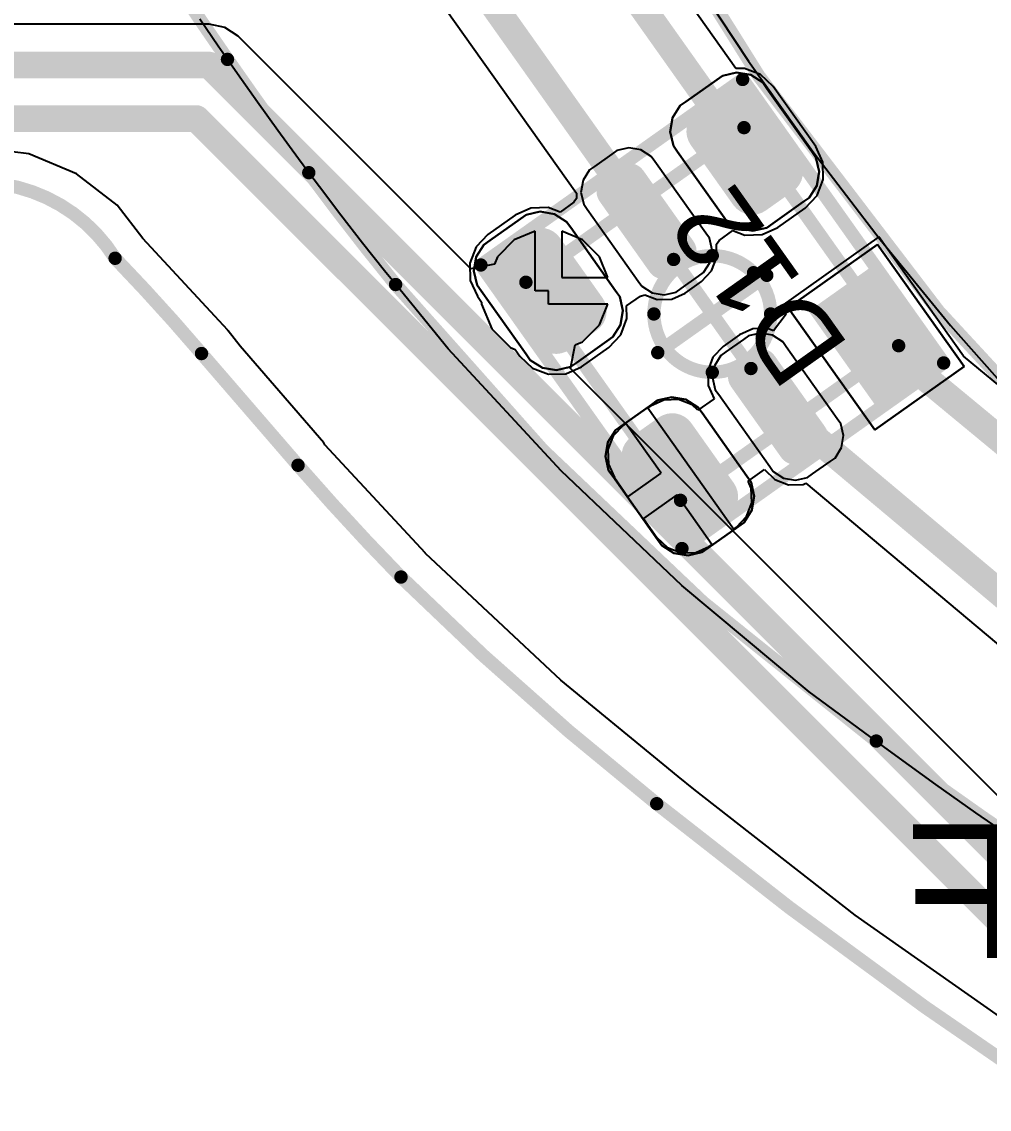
# Model space of a CAD drawing. Header units: inches. Extents: x -52 to 109, y 0 to 35.
# Drawn here: x 6.69 to 13.92, y 3.39 to 11.52 of the extents above; entities that cross this region are included whole.
import ezdxf

# ---------------------------------------------------------------- set-up
doc = ezdxf.new("R2010")
doc.units = ezdxf.units.IN
for name, color, linetype in [('Bottom Layer', 5, 'Continuous'), ('Bottom Overlay', 54, 'Continuous'), ('Keep-Out Layer', 6, 'Continuous'), ('Mechanical 1', 6, 'Continuous'), ('Mechanical 4', 56, 'Continuous'), ('Top Component Outline', 56, 'Continuous'), ('Top Courtyard', 56, 'Continuous'), ('Top Layer', 1, 'Continuous'), ('Top Overlay', 2, 'Continuous'), ('Top Paste', 8, 'Continuous'), ('Top Solder', 216, 'Continuous'), ('Via Holes', 16, 'Continuous')]:
    doc.layers.add(name, color=color, linetype=linetype)
doc.styles.add('Arial', font='', dxfattribs={"height": 0.2})
doc.styles.get('Arial').set_extended_font_data('Arial')

# ---------------------------------------------------------------- blocks, each defined once
blk = doc.blocks.new('APA_RGB_LED_2020_429')
at = {"layer": 'Top Layer'}
h = blk.add_hatch(color=1, dxfattribs=at)
edge = h.paths.add_edge_path()
edge.add_arc((-1.125, 1.025), 0.125, 90, 180)
edge.add_line((-1.25, 1.025), (-1.25, 0.775))
edge.add_arc((-1.125, 0.775), 0.125, 180, 270)
edge.add_line((-1.125, 0.65), (-0.575, 0.65))
edge.add_arc((-0.575, 0.775), 0.125, 270, 360)
edge.add_line((-0.45, 0.775), (-0.45, 1.025))
edge.add_arc((-0.575, 1.025), 0.125, 0, 90)
edge.add_line((-0.575, 1.15), (-1.125, 1.15))
h = blk.add_hatch(color=1, dxfattribs=at)
edge = h.paths.add_edge_path()
edge.add_arc((0.575, 1.025), 0.125, 90, 180)
edge.add_line((0.45, 1.025), (0.45, 0.775))
edge.add_arc((0.575, 0.775), 0.125, 180, 270)
edge.add_line((0.575, 0.65), (1.125, 0.65))
edge.add_arc((1.125, 0.775), 0.125, 270, 360)
edge.add_line((1.25, 0.775), (1.25, 1.025))
edge.add_arc((1.125, 1.025), 0.125, 0, 90)
edge.add_line((1.125, 1.15), (0.575, 1.15))
h = blk.add_hatch(color=1, dxfattribs=at)
edge = h.paths.add_edge_path()
edge.add_arc((-1.175, 0.075), 0.075, 90, 180)
edge.add_line((-1.25, 0.075), (-1.25, -0.075))
edge.add_arc((-1.175, -0.075), 0.075, 180, 270)
edge.add_line((-1.175, -0.15), (-0.525, -0.15))
edge.add_arc((-0.525, -0.075), 0.075, 270, 360)
edge.add_line((-0.45, -0.075), (-0.45, 0.075))
edge.add_arc((-0.525, 0.075), 0.075, 0, 90)
edge.add_line((-0.525, 0.15), (-1.175, 0.15))
h = blk.add_hatch(color=1, dxfattribs=at)
edge = h.paths.add_edge_path()
edge.add_arc((0.525, 0.075), 0.075, 90, 180)
edge.add_line((0.45, 0.075), (0.45, -0.075))
edge.add_arc((0.525, -0.075), 0.075, 180, 270)
edge.add_line((0.525, -0.15), (1.175, -0.15))
edge.add_arc((1.175, -0.075), 0.075, 270, 360)
edge.add_line((1.25, -0.075), (1.25, 0.075))
edge.add_arc((1.175, 0.075), 0.075, 0, 90)
edge.add_line((1.175, 0.15), (0.525, 0.15))
blk.add_hatch(color=1, dxfattribs=at).paths.add_polyline_path([(-1.25, -0.65), (-0.45, -0.65), (-0.45, -1.15), (-1.25, -1.15)])
h = blk.add_hatch(color=1, dxfattribs=at)
edge = h.paths.add_edge_path()
edge.add_arc((0.575, -0.775), 0.125, 90, 180)
edge.add_line((0.45, -0.775), (0.45, -1.025))
edge.add_arc((0.575, -1.025), 0.125, 180, 270)
edge.add_line((0.575, -1.15), (1.125, -1.15))
edge.add_arc((1.125, -1.025), 0.125, 270, 360)
edge.add_line((1.25, -1.025), (1.25, -0.775))
edge.add_arc((1.125, -0.775), 0.125, 0, 90)
edge.add_line((1.125, -0.65), (0.575, -0.65))
at = {"layer": 'Top Paste'}
h = blk.add_hatch(color=8, dxfattribs=at)
edge = h.paths.add_edge_path()
edge.add_arc((-1.125, 1.025), 0.125, 90, 180)
edge.add_line((-1.25, 1.025), (-1.25, 0.775))
edge.add_arc((-1.125, 0.775), 0.125, 180, 270)
edge.add_line((-1.125, 0.65), (-0.575, 0.65))
edge.add_arc((-0.575, 0.775), 0.125, 270, 360)
edge.add_line((-0.45, 0.775), (-0.45, 1.025))
edge.add_arc((-0.575, 1.025), 0.125, 0, 90)
edge.add_line((-0.575, 1.15), (-1.125, 1.15))
h = blk.add_hatch(color=8, dxfattribs=at)
edge = h.paths.add_edge_path()
edge.add_arc((0.575, 1.025), 0.125, 90, 180)
edge.add_line((0.45, 1.025), (0.45, 0.775))
edge.add_arc((0.575, 0.775), 0.125, 180, 270)
edge.add_line((0.575, 0.65), (1.125, 0.65))
edge.add_arc((1.125, 0.775), 0.125, 270, 360)
edge.add_line((1.25, 0.775), (1.25, 1.025))
edge.add_arc((1.125, 1.025), 0.125, 0, 90)
edge.add_line((1.125, 1.15), (0.575, 1.15))
h = blk.add_hatch(color=8, dxfattribs=at)
edge = h.paths.add_edge_path()
edge.add_arc((-1.175, 0.075), 0.075, 90, 180)
edge.add_line((-1.25, 0.075), (-1.25, -0.075))
edge.add_arc((-1.175, -0.075), 0.075, 180, 270)
edge.add_line((-1.175, -0.15), (-0.525, -0.15))
edge.add_arc((-0.525, -0.075), 0.075, 270, 360)
edge.add_line((-0.45, -0.075), (-0.45, 0.075))
edge.add_arc((-0.525, 0.075), 0.075, 0, 90)
edge.add_line((-0.525, 0.15), (-1.175, 0.15))
h = blk.add_hatch(color=8, dxfattribs=at)
edge = h.paths.add_edge_path()
edge.add_arc((0.525, 0.075), 0.075, 90, 180)
edge.add_line((0.45, 0.075), (0.45, -0.075))
edge.add_arc((0.525, -0.075), 0.075, 180, 270)
edge.add_line((0.525, -0.15), (1.175, -0.15))
edge.add_arc((1.175, -0.075), 0.075, 270, 360)
edge.add_line((1.25, -0.075), (1.25, 0.075))
edge.add_arc((1.175, 0.075), 0.075, 0, 90)
edge.add_line((1.175, 0.15), (0.525, 0.15))
blk.add_hatch(color=8, dxfattribs=at).paths.add_polyline_path([(-1.25, -0.65), (-0.45, -0.65), (-0.45, -1.15), (-1.25, -1.15)])
h = blk.add_hatch(color=8, dxfattribs=at)
edge = h.paths.add_edge_path()
edge.add_arc((0.575, -0.775), 0.125, 90, 180)
edge.add_line((0.45, -0.775), (0.45, -1.025))
edge.add_arc((0.575, -1.025), 0.125, 180, 270)
edge.add_line((0.575, -1.15), (1.125, -1.15))
edge.add_arc((1.125, -1.025), 0.125, 270, 360)
edge.add_line((1.25, -1.025), (1.25, -0.775))
edge.add_arc((1.125, -0.775), 0.125, 0, 90)
edge.add_line((1.125, -0.65), (0.575, -0.65))
at = {"layer": 'Top Solder'}
h = blk.add_hatch(color=216, dxfattribs=at)
edge = h.paths.add_edge_path()
edge.add_arc((-1.125, 1.025), 0.175, 90, 180)
edge.add_line((-1.3, 1.025), (-1.3, 0.775))
edge.add_arc((-1.125, 0.775), 0.175, 180, 270)
edge.add_line((-1.125, 0.6), (-0.575, 0.6))
edge.add_arc((-0.575, 0.775), 0.175, 270, 360)
edge.add_line((-0.4, 0.775), (-0.4, 1.025))
edge.add_arc((-0.575, 1.025), 0.175, 0, 90)
edge.add_line((-0.575, 1.2), (-1.125, 1.2))
h = blk.add_hatch(color=216, dxfattribs=at)
edge = h.paths.add_edge_path()
edge.add_arc((0.575, 1.025), 0.175, 90, 180)
edge.add_line((0.4, 1.025), (0.4, 0.775))
edge.add_arc((0.575, 0.775), 0.175, 180, 270)
edge.add_line((0.575, 0.6), (1.125, 0.6))
edge.add_arc((1.125, 0.775), 0.175, 270, 360)
edge.add_line((1.3, 0.775), (1.3, 1.025))
edge.add_arc((1.125, 1.025), 0.175, 0, 90)
edge.add_line((1.125, 1.2), (0.575, 1.2))
h = blk.add_hatch(color=216, dxfattribs=at)
edge = h.paths.add_edge_path()
edge.add_arc((-1.175, 0.075), 0.125, 90, 180)
edge.add_line((-1.3, 0.075), (-1.3, -0.075))
edge.add_arc((-1.175, -0.075), 0.125, 180, 270)
edge.add_line((-1.175, -0.2), (-0.525, -0.2))
edge.add_arc((-0.525, -0.075), 0.125, 270, 360)
edge.add_line((-0.4, -0.075), (-0.4, 0.075))
edge.add_arc((-0.525, 0.075), 0.125, 0, 90)
edge.add_line((-0.525, 0.2), (-1.175, 0.2))
h = blk.add_hatch(color=216, dxfattribs=at)
edge = h.paths.add_edge_path()
edge.add_arc((0.525, 0.075), 0.125, 90, 180)
edge.add_line((0.4, 0.075), (0.4, -0.075))
edge.add_arc((0.525, -0.075), 0.125, 180, 270)
edge.add_line((0.525, -0.2), (1.175, -0.2))
edge.add_arc((1.175, -0.075), 0.125, 270, 360)
edge.add_line((1.3, -0.075), (1.3, 0.075))
edge.add_arc((1.175, 0.075), 0.125, 0, 90)
edge.add_line((1.175, 0.2), (0.525, 0.2))
blk.add_hatch(color=216, dxfattribs=at).paths.add_polyline_path([(-1.3, -0.6), (-0.4, -0.6), (-0.4, -1.2), (-1.3, -1.2)])
h = blk.add_hatch(color=216, dxfattribs=at)
edge = h.paths.add_edge_path()
edge.add_arc((0.575, -0.775), 0.175, 90, 180)
edge.add_line((0.4, -0.775), (0.4, -1.025))
edge.add_arc((0.575, -1.025), 0.175, 180, 270)
edge.add_line((0.575, -1.2), (1.125, -1.2))
edge.add_arc((1.125, -1.025), 0.175, 270, 360)
edge.add_line((1.3, -1.025), (1.3, -0.775))
edge.add_arc((1.125, -0.775), 0.175, 0, 90)
edge.add_line((1.125, -0.6), (0.575, -0.6))
at = {"layer": 'Top Component Outline'}
for points in [[(1, 1, 0.1, 0.1, 0), (-1, 1, 0.1, 0.1, 0)], [(-1, 1, 0.1, 0.1, 0), (-1, -1, 0.1, 0.1, 0)], [(1, 1, 0.1, 0.1, 0), (1, -1, 0.1, 0.1, 0)], [(1, -1, 0.1, 0.1, 0), (-1, -1, 0.1, 0.1, 0)]]:
    blk.add_lwpolyline(points, format="xyseb", dxfattribs=at)
for points in [[(-1.025, 1, 0.05, 0.05, 1), (-0.975, 1, 0.05, 0.05, 1)], [(-1.025, 1, 0.05, 0.05, 1), (-0.975, 1, 0.05, 0.05, 1)], [(0.975, 1, 0.05, 0.05, 1), (1.025, 1, 0.05, 0.05, 1)], [(0.975, 1, 0.05, 0.05, 1), (1.025, 1, 0.05, 0.05, 1)], [(-1.025, -1, 0.05, 0.05, 1), (-0.975, -1, 0.05, 0.05, 1)], [(-1.025, -1, 0.05, 0.05, 1), (-0.975, -1, 0.05, 0.05, 1)], [(0.975, -1, 0.05, 0.05, 1), (1.025, -1, 0.05, 0.05, 1)], [(0.975, -1, 0.05, 0.05, 1), (1.025, -1, 0.05, 0.05, 1)]]:
    blk.add_lwpolyline(points, format="xyseb", close=True, dxfattribs=at)
at = {"layer": 'Top Courtyard'}
for points in [[(-1.3, 1.2, 0.1, 0.1, 0), (-1.3, -1.2, 0.1, 0.1, 0)], [(1.3, 1.2, 0.1, 0.1, 0), (-1.3, 1.2, 0.1, 0.1, 0)], [(1.3, 1.2, 0.1, 0.1, 0), (1.3, -1.2, 0.1, 0.1, 0)], [(0, 0.5, 0.1, 0.1, 0), (0, -0.5, 0.1, 0.1, 0)], [(0.5, 0, 0.1, 0.1, 0), (-0.5, 0, 0.1, 0.1, 0)], [(1.3, -1.2, 0.1, 0.1, 0), (-1.3, -1.2, 0.1, 0.1, 0)]]:
    blk.add_lwpolyline(points, format="xyseb", dxfattribs=at)
for points in [[(-1.325, 1.2, 0.05, 0.05, 1), (-1.275, 1.2, 0.05, 0.05, 1)], [(-1.325, 1.2, 0.05, 0.05, 1), (-1.275, 1.2, 0.05, 0.05, 1)], [(1.275, 1.2, 0.05, 0.05, 1), (1.325, 1.2, 0.05, 0.05, 1)], [(1.275, 1.2, 0.05, 0.05, 1), (1.325, 1.2, 0.05, 0.05, 1)], [(-0.025, 0.5, 0.05, 0.05, 1), (0.025, 0.5, 0.05, 0.05, 1)], [(-0.525, 0, 0.05, 0.05, 1), (-0.475, 0, 0.05, 0.05, 1)], [(0.475, 0, 0.05, 0.05, 1), (0.525, 0, 0.05, 0.05, 1)], [(-0.025, -0.5, 0.05, 0.05, 1), (0.025, -0.5, 0.05, 0.05, 1)], [(-1.325, -1.2, 0.05, 0.05, 1), (-1.275, -1.2, 0.05, 0.05, 1)], [(-1.325, -1.2, 0.05, 0.05, 1), (-1.275, -1.2, 0.05, 0.05, 1)], [(1.275, -1.2, 0.05, 0.05, 1), (1.325, -1.2, 0.05, 0.05, 1)], [(1.275, -1.2, 0.05, 0.05, 1), (1.325, -1.2, 0.05, 0.05, 1)]]:
    blk.add_lwpolyline(points, format="xyseb", close=True, dxfattribs=at)
at = {"layer": 'Top Overlay'}
for p, q in [((-1.2929, 1.2689), (-1.1937, 1.31)), ((-1.1937, 1.31), (-1.14, 1.31)), ((-1.14, 1.31), (-1.14, 1.31)), ((-1.14, 1.31), (-0.56, 1.31)), ((-0.56, 1.31), (-0.5063, 1.31)), ((-0.5063, 1.31), (-0.4071, 1.2689)), ((0.4071, 1.2689), (0.5063, 1.31)), ((0.5063, 1.31), (0.56, 1.31)), ((0.56, 1.31), (0.56, 1.31)), ((0.56, 1.31), (1.14, 1.31)), ((1.14, 1.31), (1.1937, 1.31)), ((1.1937, 1.31), (1.2929, 1.2689)), ((-1.3689, 1.1929), (-1.2929, 1.2689)), ((-0.4071, 1.2689), (-0.3311, 1.1929)), ((0.3311, 1.1929), (0.4071, 1.2689)), ((1.2929, 1.2689), (1.3689, 1.1929)), ((-1.41, 1.0937), (-1.3689, 1.1929)), ((-0.3311, 1.1929), (-0.29, 1.0937)), ((0.29, 1.0937), (0.3311, 1.1929)), ((1.3689, 1.1929), (1.41, 1.0937)), ((-1.41, 1.04), (-1.41, 1.0937)), ((-0.29, 1.0937), (-0.29, 1.04)), ((0.29, 1.04), (0.29, 1.0937)), ((1.41, 1.0937), (1.41, 1.04)), ((-1.41, 0.76), (-1.41, 1.04)), ((-0.29, 1.04), (-0.29, 1.04)), ((-0.29, 1.04), (-0.29, 0.76)), ((0.29, 0.76), (0.29, 1.04)), ((1.41, 1.04), (1.41, 1.04)), ((1.41, 1.04), (1.41, 0.76)), ((-1.41, 0.76), (-1.41, 0.76)), ((-1.41, 0.7063), (-1.41, 0.76)), ((-0.29, 0.76), (-0.29, 0.7063)), ((0.29, 0.76), (0.29, 0.76)), ((0.29, 0.7063), (0.29, 0.76)), ((1.41, 0.76), (1.41, 0.7063)), ((-1.3689, 0.6071), (-1.41, 0.7063)), ((-0.29, 0.7063), (-0.3311, 0.6071)), ((0.3311, 0.6071), (0.29, 0.7063)), ((1.41, 0.7063), (1.3689, 0.6071)), ((-1.2929, 0.5311), (-1.3689, 0.6071)), ((-0.3311, 0.6071), (-0.4071, 0.5311)), ((0.4071, 0.5311), (0.3311, 0.6071)), ((1.3689, 0.6071), (1.2929, 0.5311)), ((-1.1937, 0.49), (-1.2929, 0.5311)), ((-1.14, 0.49), (-1.1937, 0.49)), ((-0.56, 0.49), (-1.14, 0.49)), ((-0.5063, 0.49), (-0.56, 0.49)), ((-0.56, 0.49), (-0.56, 0.49)), ((-0.4071, 0.5311), (-0.5063, 0.49)), ((0.5063, 0.49), (0.4071, 0.5311)), ((0.56, 0.49), (0.5063, 0.49)), ((1.14, 0.49), (0.56, 0.49)), ((1.1937, 0.49), (1.14, 0.49)), ((1.14, 0.49), (1.14, 0.49)), ((1.2929, 0.5311), (1.1937, 0.49)), ((-1.3103, 0.275), (-1.375, 0.2103)), ((-1.2258, 0.31), (-1.3103, 0.275)), ((-1.18, 0.31), (-1.2258, 0.31)), ((-0.52, 0.31), (-1.18, 0.31)), ((-0.4743, 0.31), (-0.52, 0.31)), ((-0.52, 0.31), (-0.52, 0.31)), ((-0.3897, 0.275), (-0.4743, 0.31)), ((-0.325, 0.2103), (-0.3897, 0.275)), ((0.3897, 0.275), (0.325, 0.2103)), ((0.4742, 0.31), (0.3897, 0.275)), ((0.52, 0.31), (0.4742, 0.31)), ((1.18, 0.31), (0.52, 0.31)), ((1.2258, 0.31), (1.18, 0.31)), ((1.18, 0.31), (1.18, 0.31)), ((1.3103, 0.275), (1.2258, 0.31)), ((1.375, 0.2103), (1.3103, 0.275)), ((-1.375, 0.2103), (-1.41, 0.1258)), ((-0.29, 0.1258), (-0.325, 0.2103)), ((0.325, 0.2103), (0.29, 0.1258)), ((1.41, 0.1258), (1.375, 0.2103)), ((-1.41, 0.1258), (-1.41, 0.08)), ((-0.29, 0.08), (-0.29, 0.1258)), ((0.29, 0.1258), (0.29, 0.08)), ((1.41, 0.08), (1.41, 0.1258)), ((-1.41, 0.08), (-1.41, -0.08)), ((-1.41, 0.08), (-1.41, 0.08)), ((-0.29, -0.08), (-0.29, 0.08)), ((0.29, 0.08), (0.29, -0.08)), ((0.29, 0.08), (0.29, 0.08)), ((1.41, -0.08), (1.41, 0.08)), ((-1.41, -0.08), (-1.41, -0.1257)), ((-0.29, -0.1257), (-0.29, -0.08)), ((-0.29, -0.08), (-0.29, -0.08)), ((0.29, -0.08), (0.29, -0.1257)), ((1.41, -0.1257), (1.41, -0.08)), ((1.41, -0.08), (1.41, -0.08)), ((-1.41, -0.1257), (-1.375, -0.2103)), ((-0.325, -0.2103), (-0.29, -0.1257)), ((0.29, -0.1257), (0.325, -0.2103)), ((1.375, -0.2103), (1.41, -0.1257)), ((-1.375, -0.2103), (-1.3103, -0.275)), ((-0.3897, -0.275), (-0.325, -0.2103)), ((0.325, -0.2103), (0.3897, -0.275)), ((1.3103, -0.275), (1.375, -0.2103)), ((-1.3103, -0.275), (-1.2258, -0.31)), ((-1.2258, -0.31), (-1.18, -0.31)), ((-1.18, -0.31), (-1.18, -0.31)), ((-1.18, -0.31), (-0.52, -0.31)), ((-0.52, -0.31), (-0.4742, -0.31)), ((-0.4742, -0.31), (-0.3897, -0.275)), ((0.3897, -0.275), (0.4742, -0.31)), ((0.4742, -0.31), (0.52, -0.31)), ((0.52, -0.31), (0.52, -0.31)), ((0.52, -0.31), (1.18, -0.31)), ((1.18, -0.31), (1.2258, -0.31)), ((1.2258, -0.31), (1.3103, -0.275)), ((-1.41, -1.31), (-1.41, -0.49)), ((-1.41, -0.49), (-0.29, -0.49)), ((-0.29, -0.49), (-0.29, -1.31)), ((0.3311, -0.6071), (0.4071, -0.5311)), ((0.4071, -0.5311), (0.5063, -0.49)), ((0.5063, -0.49), (0.56, -0.49)), ((0.56, -0.49), (0.56, -0.49)), ((0.56, -0.49), (1.14, -0.49)), ((1.14, -0.49), (1.1937, -0.49)), ((1.1937, -0.49), (1.2929, -0.5311)), ((1.2929, -0.5311), (1.3689, -0.6071)), ((0.29, -0.7063), (0.3311, -0.6071)), ((1.3689, -0.6071), (1.41, -0.7063)), ((0.29, -0.76), (0.29, -0.7063)), ((1.41, -0.7063), (1.41, -0.76)), ((0.29, -1.04), (0.29, -0.76)), ((1.41, -0.76), (1.41, -0.76)), ((1.41, -0.76), (1.41, -1.04)), ((0.29, -1.04), (0.29, -1.04)), ((0.29, -1.0937), (0.29, -1.04)), ((1.41, -1.04), (1.41, -1.0937)), ((0.3311, -1.1929), (0.29, -1.0937)), ((1.41, -1.0937), (1.3689, -1.1929)), ((0.4071, -1.2689), (0.3311, -1.1929)), ((1.3689, -1.1929), (1.2929, -1.2689)), ((0.5063, -1.31), (0.4071, -1.2689)), ((1.2929, -1.2689), (1.1937, -1.31)), ((-0.29, -1.31), (-1.41, -1.31)), ((0.56, -1.31), (0.5063, -1.31)), ((1.14, -1.31), (0.56, -1.31)), ((1.1937, -1.31), (1.14, -1.31)), ((1.14, -1.31), (1.14, -1.31))]:
    blk.add_line(p, q, dxfattribs=at)
at = {"layer": 'Top Courtyard', "style": 'Arial'}
blk.add_text('D12', height=0.6, dxfattribs=at).set_placement((-0.8, -0.7))

msp = doc.modelspace()

# ---------------------------------------------------------------- hatches: boundary and pattern name
at = {"layer": 'Bottom Layer'}
h = msp.add_hatch(color=5, dxfattribs=at)
edge = h.paths.add_edge_path()
edge.add_arc((10.6256, 9.511), 0.3, 0, 360)
at = {"layer": 'Top Layer'}
h = msp.add_hatch(color=1, dxfattribs=at)
edge = h.paths.add_edge_path()
edge.add_arc((10.6256, 9.511), 0.3, 0, 360)
at = {"layer": 'Via Holes'}
h = msp.add_hatch(color=7, dxfattribs=at)
edge = h.paths.add_edge_path()
edge.add_arc((10.6256, 9.511), 0.15, 0, 360)

# ---------------------------------------------------------------- linework, layer by layer
at = {"layer": 'Bottom Layer'}
for p, q in [((8.0881, 11.5059), (6.2, 11.5059)), ((8.2051, 11.4826), (8.0881, 11.5059)), ((8.0881, 11.5059), (8.0881, 11.5059)), ((8.3044, 11.4163), (8.2051, 11.4826)), ((10.0446, 9.6761), (8.3044, 11.4163)), ((10.5256, 9.9567), (10.3707, 9.8925)), ((10.5256, 9.511), (10.5256, 9.9567)), ((10.8805, 9.8925), (10.7256, 9.9567)), ((10.7256, 9.9567), (10.7256, 9.611)), ((10.3707, 9.8925), (10.2441, 9.7659)), ((11.0071, 9.7659), (10.8805, 9.8925)), ((10.2441, 9.7659), (10.2215, 9.7113)), ((11.0713, 9.611), (11.0071, 9.7659)), ((10.2215, 9.7113), (10.0446, 9.6761)), ((10.7256, 9.611), (11.0713, 9.611)), ((10.6256, 9.511), (10.5256, 9.511)), ((10.6256, 9.411), (10.6256, 9.511)), ((11.0713, 9.411), (10.6256, 9.411)), ((11.0071, 9.2561), (11.0713, 9.411)), ((10.8805, 9.1295), (11.0071, 9.2561)), ((10.8259, 9.1069), (10.8805, 9.1295)), ((10.7907, 8.9299), (10.8259, 9.1069)), ((14.2757, 5.445), (10.7907, 8.9299))]:
    msp.add_line(p, q, dxfattribs=at)
for points in [[(6.2, 11.2, 0.2, 0.2, 0), (8.0881, 11.2, 0.2, 0.2, 0)], [(8.0881, 11.2, 0.2, 0.2, 0), (14.8881, 4.4, 0.2, 0.2, 0)], [(6.295, 10.8, 0.2, 0.2, 0), (7.9931, 10.8, 0.2, 0.2, 0)], [(7.9931, 10.8, 0.2, 0.2, 0), (14.8931, 3.9, 0.2, 0.2, 0)]]:
    msp.add_lwpolyline(points, format="xyseb", dxfattribs=at)
for points in [[(8.0381, 11.2, 0.1, 0.1, 1), (8.1381, 11.2, 0.1, 0.1, 1)], [(8.0381, 11.2, 0.1, 0.1, 1), (8.1381, 11.2, 0.1, 0.1, 1)], [(7.9431, 10.8, 0.1, 0.1, 1), (8.0431, 10.8, 0.1, 0.1, 1)], [(7.9431, 10.8, 0.1, 0.1, 1), (8.0431, 10.8, 0.1, 0.1, 1)]]:
    msp.add_lwpolyline(points, format="xyseb", close=True, dxfattribs=at)
at = {"layer": 'Keep-Out Layer'}
for points in [[(6.4282, 10.3207, 0.1, 0.1, -0.242329), (7.3846, 9.7549, 0.1, 0.1, 0)], [(7.3846, 9.7549, 0.1, 0.1, -0.015036), (8.0309, 9.0422, 0.1, 0.1, 0)], [(8.0309, 9.0422, 0.1, 0.1, 0), (8.7528, 8.2064, 0.1, 0.1, 0)], [(9.523, 7.3702, 0.1, 0.1, -0.014672), (8.7528, 8.2064, 0.1, 0.1, 0)], [(11.4357, 5.6744, 0.1, 0.1, -0.026965), (9.523, 7.3702, 0.1, 0.1, 0)], [(14.4815, 3.4385, 0.1, 0.1, -0.023126), (11.4357, 5.6744, 0.1, 0.1, 0)]]:
    msp.add_lwpolyline(points, format="xyseb", dxfattribs=at)
for points in [[(7.3596, 9.7549, 0.05, 0.05, 1), (7.4096, 9.7549, 0.05, 0.05, 1)], [(7.3596, 9.7549, 0.05, 0.05, 1), (7.4096, 9.7549, 0.05, 0.05, 1)], [(8.0059, 9.0422, 0.05, 0.05, 1), (8.0559, 9.0422, 0.05, 0.05, 1)], [(8.0059, 9.0422, 0.05, 0.05, 1), (8.0559, 9.0422, 0.05, 0.05, 1)], [(8.7278, 8.2064, 0.05, 0.05, 1), (8.7778, 8.2064, 0.05, 0.05, 1)], [(8.7278, 8.2064, 0.05, 0.05, 1), (8.7778, 8.2064, 0.05, 0.05, 1)], [(9.498, 7.3702, 0.05, 0.05, 1), (9.548, 7.3702, 0.05, 0.05, 1)], [(9.498, 7.3702, 0.05, 0.05, 1), (9.548, 7.3702, 0.05, 0.05, 1)], [(11.4107, 5.6744, 0.05, 0.05, 1), (11.4607, 5.6744, 0.05, 0.05, 1)], [(11.4107, 5.6744, 0.05, 0.05, 1), (11.4607, 5.6744, 0.05, 0.05, 1)]]:
    msp.add_lwpolyline(points, format="xyseb", close=True, dxfattribs=at)
at = {"layer": 'Mechanical 1'}
for points in [[(11.4149, 9.3381, 0.1, 0.1, -0.414214), (11.8514, 9.7746, 0.1, 0.1, 0)], [(11.8514, 9.7746, 0.1, 0.1, -0.19891), (12.1601, 9.6468, 0.1, 0.1, 0)], [(12.1601, 9.6468, 0.1, 0.1, -0.198912), (12.2879, 9.3381, 0.1, 0.1, 0)], [(11.8514, 8.9016, 0.1, 0.1, -0.414214), (11.4149, 9.3381, 0.1, 0.1, 0)], [(12.2879, 9.3381, 0.1, 0.1, -0.414214), (11.8514, 8.9016, 0.1, 0.1, 0)]]:
    msp.add_lwpolyline(points, format="xyseb", dxfattribs=at)
for points in [[(11.8264, 9.7746, 0.05, 0.05, 1), (11.8764, 9.7746, 0.05, 0.05, 1)], [(11.8264, 9.7746, 0.05, 0.05, 1), (11.8764, 9.7746, 0.05, 0.05, 1)], [(12.1351, 9.6468, 0.05, 0.05, 1), (12.1851, 9.6468, 0.05, 0.05, 1)], [(12.1351, 9.6468, 0.05, 0.05, 1), (12.1851, 9.6468, 0.05, 0.05, 1)], [(11.3899, 9.3381, 0.05, 0.05, 1), (11.4399, 9.3381, 0.05, 0.05, 1)], [(11.3899, 9.3381, 0.05, 0.05, 1), (11.4399, 9.3381, 0.05, 0.05, 1)], [(12.2629, 9.3381, 0.05, 0.05, 1), (12.3129, 9.3381, 0.05, 0.05, 1)], [(12.2629, 9.3381, 0.05, 0.05, 1), (12.3129, 9.3381, 0.05, 0.05, 1)], [(11.8264, 8.9016, 0.05, 0.05, 1), (11.8764, 8.9016, 0.05, 0.05, 1)], [(11.8264, 8.9016, 0.05, 0.05, 1), (11.8764, 8.9016, 0.05, 0.05, 1)]]:
    msp.add_lwpolyline(points, format="xyseb", close=True, dxfattribs=at)
at = {"layer": 'Mechanical 4'}
for points in [[(15.0444, 7.7334, 0.1, 0.1, -0.070074), (11.0275, 12.9919, 0.1, 0.1, 0)], [(8.2252, 11.2429, 0.1, 0.1, -0.0057), (7.6791, 12.0496, 0.1, 0.1, 0)], [(8.8332, 10.3955, 0.1, 0.1, -0.007963), (8.2252, 11.2429, 0.1, 0.1, 0)], [(9.4827, 9.5586, 0.1, 0.1, -0.011146), (8.8332, 10.3955, 0.1, 0.1, 0)], [(6.4282, 10.3207, 0.1, 0.1, -0.242329), (7.3846, 9.7549, 0.1, 0.1, 0)], [(7.3846, 9.7549, 0.1, 0.1, -0.015036), (8.0309, 9.0422, 0.1, 0.1, 0)], [(13.0782, 6.1433, 0.1, 0.1, -0.063681), (9.4827, 9.5586, 0.1, 0.1, 0)], [(8.0309, 9.0422, 0.1, 0.1, 0), (8.7528, 8.2064, 0.1, 0.1, 0)], [(9.523, 7.3702, 0.1, 0.1, -0.014672), (8.7528, 8.2064, 0.1, 0.1, 0)], [(11.4357, 5.6744, 0.1, 0.1, -0.026965), (9.523, 7.3702, 0.1, 0.1, 0)], [(14.2775, 5.2959, 0.1, 0.1, -0.011318), (13.0782, 6.1433, 0.1, 0.1, 0)], [(14.4815, 3.4385, 0.1, 0.1, -0.023126), (11.4357, 5.6744, 0.1, 0.1, 0)]]:
    msp.add_lwpolyline(points, format="xyseb", dxfattribs=at)
for points in [[(8.2002, 11.2429, 0.05, 0.05, 1), (8.2502, 11.2429, 0.05, 0.05, 1)], [(8.2002, 11.2429, 0.05, 0.05, 1), (8.2502, 11.2429, 0.05, 0.05, 1)], [(8.8082, 10.3955, 0.05, 0.05, 1), (8.8582, 10.3955, 0.05, 0.05, 1)], [(8.8082, 10.3955, 0.05, 0.05, 1), (8.8582, 10.3955, 0.05, 0.05, 1)], [(7.3596, 9.7549, 0.05, 0.05, 1), (7.4096, 9.7549, 0.05, 0.05, 1)], [(7.3596, 9.7549, 0.05, 0.05, 1), (7.4096, 9.7549, 0.05, 0.05, 1)], [(9.4577, 9.5586, 0.05, 0.05, 1), (9.5077, 9.5586, 0.05, 0.05, 1)], [(9.4577, 9.5586, 0.05, 0.05, 1), (9.5077, 9.5586, 0.05, 0.05, 1)], [(8.0059, 9.0422, 0.05, 0.05, 1), (8.0559, 9.0422, 0.05, 0.05, 1)], [(8.0059, 9.0422, 0.05, 0.05, 1), (8.0559, 9.0422, 0.05, 0.05, 1)], [(8.7278, 8.2064, 0.05, 0.05, 1), (8.7778, 8.2064, 0.05, 0.05, 1)], [(8.7278, 8.2064, 0.05, 0.05, 1), (8.7778, 8.2064, 0.05, 0.05, 1)], [(9.498, 7.3702, 0.05, 0.05, 1), (9.548, 7.3702, 0.05, 0.05, 1)], [(9.498, 7.3702, 0.05, 0.05, 1), (9.548, 7.3702, 0.05, 0.05, 1)], [(13.0532, 6.1433, 0.05, 0.05, 1), (13.1032, 6.1433, 0.05, 0.05, 1)], [(13.0532, 6.1433, 0.05, 0.05, 1), (13.1032, 6.1433, 0.05, 0.05, 1)], [(11.4107, 5.6744, 0.05, 0.05, 1), (11.4607, 5.6744, 0.05, 0.05, 1)], [(11.4107, 5.6744, 0.05, 0.05, 1), (11.4607, 5.6744, 0.05, 0.05, 1)]]:
    msp.add_lwpolyline(points, format="xyseb", close=True, dxfattribs=at)
at = {"layer": 'Top Layer'}
for p, q in [((12.0283, 11.1736), (10.7578, 12.9655)), ((9.452, 12.1936), (10.8359, 10.2417)), ((12.0925, 11.1754), (12.0283, 11.1736)), ((12.2133, 11.1292), (12.0925, 11.1754)), ((12.3072, 11.0404), (12.2133, 11.1292)), ((12.6253, 10.5917), (12.3072, 11.0404)), ((12.6781, 10.4736), (12.6253, 10.5917)), ((6.7392, 10.5351), (6.4431, 10.574)), ((7.0952, 10.3876), (6.7392, 10.5351)), ((12.6817, 10.3444), (12.6781, 10.4736)), ((7.401, 10.153), (7.0952, 10.3876)), ((12.6355, 10.2236), (12.6817, 10.3444)), ((10.8157, 10.1751), (10.7136, 10.1001)), ((10.837, 10.2013), (10.8157, 10.1751)), ((10.8359, 10.2417), (10.837, 10.2013)), ((12.5467, 10.1297), (12.6355, 10.2236)), ((7.5928, 9.9029), (7.401, 10.153)), ((10.4949, 10.1307), (10.3769, 10.078)), ((10.6242, 10.1343), (10.4949, 10.1307)), ((10.7136, 10.1001), (10.6242, 10.1343)), ((12.3427, 9.9851), (12.5467, 10.1297)), ((10.3769, 10.078), (10.1729, 9.9334)), ((10.1729, 9.9334), (10.0841, 9.8394)), ((11.9039, 9.8879), (12.006, 9.9629)), ((12.006, 9.9629), (12.0955, 9.9288)), ((12.0955, 9.9288), (12.2247, 9.9323)), ((12.2247, 9.9323), (12.3427, 9.9851)), ((8.1304, 9.3214), (7.5928, 9.9029)), ((11.8826, 9.8617), (11.9039, 9.8879)), ((11.8854, 9.7627), (11.8826, 9.8617)), ((13.0973, 9.915), (12.3631, 9.3944)), ((13.7301, 9.0225), (13.0973, 9.915)), ((10.0841, 9.8394), (10.0379, 9.7187)), ((10.0379, 9.7187), (10.0415, 9.5894)), ((11.8463, 9.6605), (11.8854, 9.7627)), ((11.7711, 9.5811), (11.8463, 9.6605)), ((10.0415, 9.5894), (10.0943, 9.4714)), ((11.6488, 9.4943), (11.7711, 9.5811)), ((10.0943, 9.4714), (10.1256, 9.4272)), ((11.2106, 9.399), (11.3152, 9.4705)), ((11.3152, 9.4705), (11.347, 9.482)), ((11.347, 9.482), (11.4395, 9.4466)), ((11.4395, 9.4466), (11.5489, 9.4496)), ((11.5489, 9.4496), (11.6488, 9.4943)), ((10.1256, 9.4272), (10.1256, 9.4115)), ((10.1256, 9.4115), (10.2017, 9.2278)), ((11.2133, 9.3033), (11.2106, 9.399)), ((12.3631, 9.3944), (12.4043, 9.3363)), ((8.2265, 9.2174), (8.1304, 9.3214)), ((11.1671, 9.1826), (11.2133, 9.3033)), ((12.4043, 9.3363), (12.3083, 9.2124)), ((8.2304, 9.2125), (8.2265, 9.2174)), ((8.3211, 9.0962), (8.2304, 9.2125)), ((10.2017, 9.2278), (10.3424, 9.0871)), ((12.154, 9.2266), (12.0541, 9.1819)), ((12.2633, 9.2296), (12.154, 9.2266)), ((12.3083, 9.2124), (12.2633, 9.2296)), ((11.0783, 9.0886), (11.1671, 9.1826)), ((12.0541, 9.1819), (11.9317, 9.0952)), ((8.9457, 8.373), (8.3211, 9.0962)), ((10.3424, 9.0871), (10.3768, 9.0729)), ((10.3768, 9.0729), (10.4124, 9.0227)), ((10.8743, 8.944), (11.0783, 9.0886)), ((11.9317, 9.0952), (11.8565, 9.0157)), ((10.4124, 9.0227), (10.5063, 8.9339)), ((11.8565, 9.0157), (11.8175, 8.9135)), ((15.8486, 7.2714), (13.7301, 9.0225)), ((10.5063, 8.9339), (10.6271, 8.8877)), ((10.6271, 8.8877), (10.7563, 8.8913)), ((10.7563, 8.8913), (10.8743, 8.944)), ((11.8175, 8.9135), (11.8205, 8.8042)), ((11.8205, 8.8042), (11.8651, 8.7043)), ((11.3896, 8.6495), (11.3692, 8.6351)), ((11.3692, 8.6351), (11.6904, 8.182)), ((11.4895, 8.6942), (11.3896, 8.6495)), ((11.5988, 8.6972), (11.4895, 8.6942)), ((11.701, 8.6582), (11.5988, 8.6972)), ((11.7425, 8.619), (11.701, 8.6582)), ((11.8651, 8.7043), (11.7425, 8.619)), ((11.1856, 8.505), (11.1105, 8.4255)), ((11.206, 8.5194), (11.1856, 8.505)), ((11.4694, 8.1479), (11.206, 8.5194)), ((11.1105, 8.4255), (11.0714, 8.3233)), ((8.9536, 8.3591), (8.9457, 8.373)), ((9.707, 7.5499), (8.9536, 8.3591)), ((11.0714, 8.3233), (11.0744, 8.2139)), ((11.0744, 8.2139), (11.1191, 8.1141)), ((11.2203, 7.9713), (11.4694, 8.1479)), ((11.6904, 8.182), (12.0116, 7.7289)), ((12.12, 8.0865), (12.2411, 8.174)), ((12.2411, 8.174), (12.3206, 8.0989)), ((11.1191, 8.1141), (11.2203, 7.9713)), ((12.1432, 8.0344), (12.12, 8.0865)), ((12.3206, 8.0989), (12.4228, 8.0598)), ((12.4228, 8.0598), (12.5321, 8.0628)), ((12.5321, 8.0628), (12.5508, 8.0712)), ((12.5508, 8.0712), (14.7351, 6.2386)), ((11.5851, 7.9848), (11.336, 7.8081)), ((11.8485, 7.6133), (11.5851, 7.9848)), ((12.1463, 7.9251), (12.1432, 8.0344)), ((12.1072, 7.8229), (12.1463, 7.9251)), ((12.032, 7.7434), (12.1072, 7.8229)), ((11.336, 7.8081), (11.4372, 7.6654)), ((12.0116, 7.7289), (12.032, 7.7434)), ((11.4372, 7.6654), (11.5167, 7.5902)), ((11.5167, 7.5902), (11.6188, 7.5511)), ((11.7282, 7.5542), (11.8281, 7.5988)), ((11.8281, 7.5988), (11.8485, 7.6133)), ((9.707, 7.5463), (9.707, 7.5499)), ((9.707, 7.5499), (9.707, 7.5499)), ((9.707, 7.5499), (9.707, 7.5499)), ((10.7177, 6.5997), (9.707, 7.5463)), ((11.6188, 7.5511), (11.7282, 7.5542)), ((11.4842, 5.9706), (10.7177, 6.5997)), ((11.5973, 5.8778), (11.4842, 5.9706)), ((11.7138, 5.7833), (11.5973, 5.8778)), ((12.9207, 4.8414), (11.7138, 5.7833)), ((14.4953, 3.7324), (12.9207, 4.8414))]:
    msp.add_line(p, q, dxfattribs=at)
for points in [[(10.3203, 13.0537, 0.2, 0.2, 0), (11.9349, 10.7764, 0.2, 0.2, 0)], [(9.6006, 12.5128, 0.2, 0.2, 0), (11.1863, 10.2763, 0.2, 0.2, 0)], [(11.9349, 10.7764, 0.2, 0.2, 0), (12.094, 10.5521, 0.2, 0.2, 0)], [(11.1863, 10.2763, 0.2, 0.2, 0), (11.3598, 10.0315, 0.2, 0.2, 0)], [(13.0772, 9.1652, 0.2, 0.2, 0), (13.298, 8.9847, 0.2, 0.2, 0)], [(13.298, 8.9847, 0.2, 0.2, 0), (13.3014, 8.98, 0.2, 0.2, 0)], [(13.3014, 8.98, 0.2, 0.2, 0), (15.8647, 6.8612, 0.2, 0.2, 0)], [(12.343, 8.6447, 0.2, 0.2, 0), (12.5133, 8.491, 0.2, 0.2, 0)], [(12.5133, 8.491, 0.2, 0.2, 0), (12.5204, 8.4959, 0.2, 0.2, 0)], [(12.5204, 8.4959, 0.2, 0.2, 0), (15.2389, 6.2152, 0.2, 0.2, 0)]]:
    msp.add_lwpolyline(points, format="xyseb", dxfattribs=at)
for points in [[(11.8849, 10.7764, 0.1, 0.1, 1), (11.9849, 10.7764, 0.1, 0.1, 1)], [(11.8849, 10.7764, 0.1, 0.1, 1), (11.9849, 10.7764, 0.1, 0.1, 1)], [(12.044, 10.5521, 0.1, 0.1, 1), (12.144, 10.5521, 0.1, 0.1, 1)], [(11.1363, 10.2763, 0.1, 0.1, 1), (11.2363, 10.2763, 0.1, 0.1, 1)], [(11.1363, 10.2763, 0.1, 0.1, 1), (11.2363, 10.2763, 0.1, 0.1, 1)], [(11.3098, 10.0315, 0.1, 0.1, 1), (11.4098, 10.0315, 0.1, 0.1, 1)], [(13.0272, 9.1652, 0.1, 0.1, 1), (13.1272, 9.1652, 0.1, 0.1, 1)], [(13.248, 8.9847, 0.1, 0.1, 1), (13.348, 8.9847, 0.1, 0.1, 1)], [(13.248, 8.9847, 0.1, 0.1, 1), (13.348, 8.9847, 0.1, 0.1, 1)], [(13.2514, 8.98, 0.1, 0.1, 1), (13.3514, 8.98, 0.1, 0.1, 1)], [(13.2514, 8.98, 0.1, 0.1, 1), (13.3514, 8.98, 0.1, 0.1, 1)], [(12.293, 8.6447, 0.1, 0.1, 1), (12.393, 8.6447, 0.1, 0.1, 1)], [(12.4633, 8.491, 0.1, 0.1, 1), (12.5633, 8.491, 0.1, 0.1, 1)], [(12.4633, 8.491, 0.1, 0.1, 1), (12.5633, 8.491, 0.1, 0.1, 1)], [(12.4704, 8.4959, 0.1, 0.1, 1), (12.5704, 8.4959, 0.1, 0.1, 1)], [(12.4704, 8.4959, 0.1, 0.1, 1), (12.5704, 8.4959, 0.1, 0.1, 1)]]:
    msp.add_lwpolyline(points, format="xyseb", close=True, dxfattribs=at)
at = {"layer": 'Top Overlay'}
for p, q in [((11.6661, 11.9233), (12.1225, 11.2304)), ((8.1562, 11.3428), (8.0185, 11.5437)), ((8.2257, 11.2427), (8.1562, 11.3428)), ((8.3, 11.1356), (8.2257, 11.2427)), ((12.1225, 11.2304), (12.6029, 10.5539)), ((8.4504, 10.9224), (8.3, 11.1356)), ((11.8843, 11.0899), (11.6559, 10.9279)), ((11.9281, 11.1209), (11.8843, 11.0899)), ((12.0329, 11.1448), (11.9281, 11.1209)), ((12.1387, 11.1268), (12.0329, 11.1448)), ((12.2297, 11.0696), (12.1387, 11.1268)), ((12.2607, 11.0258), (12.2297, 11.0696)), ((12.5962, 10.5526), (12.2607, 11.0258)), ((12.2607, 11.0258), (12.2607, 11.0258)), ((8.6024, 10.7105), (8.4504, 10.9224)), ((11.6559, 10.9279), (11.6121, 10.8969)), ((11.6559, 10.9279), (11.6559, 10.9279)), ((11.6121, 10.8969), (11.5549, 10.8059)), ((11.5549, 10.8059), (11.5369, 10.7)), ((8.7562, 10.4998), (8.6024, 10.7105)), ((11.5369, 10.7), (11.5607, 10.5953)), ((11.2277, 10.5814), (11.1385, 10.5611)), ((11.3179, 10.5661), (11.2277, 10.5814)), ((11.5607, 10.5953), (11.5918, 10.5515)), ((8.8339, 10.395), (8.7562, 10.4998)), ((11.1012, 10.5346), (10.9707, 10.4421)), ((11.1385, 10.5611), (11.1012, 10.5346)), ((11.1012, 10.5346), (11.1012, 10.5346)), ((11.3954, 10.5174), (11.3179, 10.5661)), ((11.4218, 10.48), (11.3954, 10.5174)), ((11.5918, 10.5515), (11.9273, 10.0784)), ((12.6273, 10.5088), (12.5962, 10.5526)), ((12.6029, 10.5539), (13.1066, 9.8945)), ((12.6511, 10.4041), (12.6273, 10.5088)), ((10.9333, 10.4156), (10.8846, 10.3382)), ((10.9707, 10.4421), (10.9333, 10.4156)), ((11.8036, 9.9416), (11.4218, 10.48)), ((8.9127, 10.2886), (8.8339, 10.395)), ((8.8339, 10.395), (8.8339, 10.395)), ((10.8846, 10.3382), (10.8693, 10.248)), ((12.6331, 10.2982), (12.6511, 10.4041)), ((9.0728, 10.0776), (8.9127, 10.2886)), ((12.5759, 10.2073), (12.6331, 10.2982)), ((10.8693, 10.248), (10.8896, 10.1588)), ((12.3037, 10.0143), (12.5321, 10.1762)), ((12.5321, 10.1762), (12.5759, 10.2073)), ((10.5645, 10.1037), (10.4597, 10.0799)), ((10.6704, 10.0857), (10.5645, 10.1037)), ((10.8896, 10.1588), (10.916, 10.1214)), ((10.916, 10.1214), (10.9161, 10.1214)), ((10.9161, 10.1214), (11.2978, 9.583)), ((9.2352, 9.8683), (9.0728, 10.0776)), ((10.4159, 10.0488), (10.1875, 9.8869)), ((10.4597, 10.0799), (10.4159, 10.0488)), ((10.7613, 10.0285), (10.6704, 10.0857)), ((10.7923, 9.9847), (10.7613, 10.0285)), ((11.9273, 10.0784), (11.9273, 10.0784)), ((11.9273, 10.0784), (11.9583, 10.0345)), ((11.9583, 10.0345), (12.0493, 9.9774)), ((12.2599, 9.9832), (12.3037, 10.0143)), ((11.1278, 9.5116), (10.7923, 9.9847)), ((10.7923, 9.9847), (10.7923, 9.9847)), ((11.83, 9.9043), (11.8036, 9.9416)), ((11.8036, 9.9416), (11.8036, 9.9416)), ((12.0493, 9.9774), (12.1551, 9.9593)), ((12.1551, 9.9593), (12.2599, 9.9832)), ((9.4, 9.6609), (9.2352, 9.8683)), ((10.1437, 9.8558), (10.0865, 9.7649)), ((10.1875, 9.8869), (10.1437, 9.8558)), ((10.1875, 9.8869), (10.1875, 9.8869)), ((11.8503, 9.8151), (11.83, 9.9043)), ((13.0878, 9.8592), (12.4189, 9.3849)), ((13.7356, 8.9455), (13.0878, 9.8592)), ((13.1066, 9.8945), (13.6331, 9.2532)), ((10.0865, 9.7649), (10.0685, 9.659)), ((11.835, 9.7249), (11.8503, 9.8151)), ((11.7863, 9.6474), (11.835, 9.7249)), ((9.4835, 9.5581), (9.4, 9.6609)), ((10.0685, 9.659), (10.0923, 9.5543)), ((11.6184, 9.5284), (11.749, 9.621)), ((11.749, 9.621), (11.7863, 9.6474)), ((9.8763, 9.0763), (9.4835, 9.5581)), ((10.0923, 9.5543), (10.1234, 9.5104)), ((11.2978, 9.583), (11.3242, 9.5457)), ((11.3242, 9.5457), (11.4017, 9.497)), ((11.5811, 9.502), (11.6184, 9.5284)), ((11.6184, 9.5284), (11.6184, 9.5284)), ((10.1234, 9.5104), (10.4589, 9.0373)), ((11.1589, 9.4677), (11.1278, 9.5116)), ((11.1827, 9.363), (11.1589, 9.4677)), ((11.4017, 9.497), (11.4919, 9.4816)), ((11.4919, 9.4816), (11.5811, 9.502)), ((11.1647, 9.2571), (11.1827, 9.363)), ((12.4189, 9.3849), (13.0666, 8.4713)), ((11.1075, 9.1662), (11.1647, 9.2571)), ((12.2109, 9.1946), (12.1217, 9.1743)), ((12.3011, 9.1792), (12.2109, 9.1946)), ((13.6331, 9.2532), (14.1816, 8.6307)), ((10.8353, 8.9732), (11.0637, 9.1351)), ((11.0637, 9.1351), (11.1075, 9.1662)), ((12.0844, 9.1478), (11.9539, 9.0553)), ((12.1217, 9.1743), (12.0844, 9.1478)), ((12.0844, 9.1478), (12.0844, 9.1478)), ((12.3786, 9.1305), (12.3011, 9.1792)), ((12.4051, 9.0932), (12.3786, 9.1305)), ((10.7214, 8.1644), (9.8763, 9.0763)), ((10.4589, 9.0373), (10.4589, 9.0373)), ((10.4589, 9.0373), (10.4899, 8.9935)), ((11.9539, 9.0553), (11.9166, 9.0288)), ((12.7868, 8.5548), (12.4051, 9.0932)), ((10.4899, 8.9935), (10.5809, 8.9363)), ((10.7915, 8.9421), (10.8353, 8.9732)), ((11.8679, 8.9514), (11.8525, 8.8612)), ((11.9166, 9.0288), (11.8679, 8.9514)), ((10.5809, 8.9363), (10.6867, 8.9183)), ((10.6867, 8.9183), (10.7915, 8.9421)), ((13.0666, 8.4713), (13.7356, 8.9455)), ((11.8525, 8.8612), (11.8728, 8.7719)), ((11.5477, 8.7169), (11.443, 8.693)), ((11.6536, 8.6989), (11.5477, 8.7169)), ((11.8728, 8.7719), (11.8993, 8.7346)), ((11.8993, 8.7346), (11.8993, 8.7346)), ((11.8993, 8.7346), (12.281, 8.1962)), ((11.3992, 8.662), (11.1707, 8.5)), ((11.443, 8.693), (11.3992, 8.662)), ((11.7445, 8.6417), (11.6536, 8.6989)), ((11.7756, 8.5979), (11.7445, 8.6417)), ((12.111, 8.1247), (11.7756, 8.5979)), ((11.7756, 8.5979), (11.7756, 8.5979)), ((12.8132, 8.5175), (12.7868, 8.5548)), ((11.1269, 8.469), (11.0697, 8.3781)), ((11.1707, 8.5), (11.1269, 8.469)), ((11.1707, 8.5), (11.1707, 8.5)), ((12.8336, 8.4283), (12.8132, 8.5175)), ((12.8182, 8.3381), (12.8336, 8.4283)), ((11.0697, 8.3781), (11.0517, 8.2722)), ((12.7695, 8.2606), (12.8182, 8.3381)), ((11.0517, 8.2722), (11.0756, 8.1674)), ((12.6017, 8.1416), (12.7322, 8.2341)), ((12.7322, 8.2341), (12.7695, 8.2606)), ((11.6228, 7.308), (10.7214, 8.1644)), ((11.0756, 8.1674), (11.1066, 8.1236)), ((12.281, 8.1962), (12.3075, 8.1589)), ((12.3075, 8.1589), (12.3849, 8.1102)), ((12.5643, 8.1151), (12.6017, 8.1416)), ((12.6017, 8.1416), (12.6017, 8.1416)), ((11.1066, 8.1236), (11.4421, 7.6505)), ((12.1421, 8.0809), (12.111, 8.1247)), ((12.166, 7.9762), (12.1421, 8.0809)), ((12.3849, 8.1102), (12.4751, 8.0948)), ((12.4751, 8.0948), (12.5643, 8.1151)), ((12.1479, 7.8703), (12.166, 7.9762)), ((12.0907, 7.7794), (12.1479, 7.8703)), ((11.8185, 7.5864), (12.0469, 7.7483)), ((12.0469, 7.7483), (12.0907, 7.7794)), ((11.4421, 7.6505), (11.4421, 7.6505)), ((11.4421, 7.6505), (11.4732, 7.6067)), ((11.4732, 7.6067), (11.5641, 7.5495)), ((11.7747, 7.5553), (11.8185, 7.5864)), ((11.5641, 7.5495), (11.67, 7.5314)), ((11.67, 7.5314), (11.7747, 7.5553)), ((12.5768, 6.5107), (11.6228, 7.308)), ((13.0781, 6.1431), (12.5768, 6.5107)), ((13.2255, 6.0338), (13.0781, 6.1431)), ((13.0781, 6.1431), (13.0781, 6.1431)), ((13.5229, 5.8186), (13.2255, 6.0338)), ((13.8226, 5.6067), (13.5229, 5.8186)), ((14.1248, 5.3983), (13.8226, 5.6067))]:
    msp.add_line(p, q, dxfattribs=at)

# ---------------------------------------------------------------- block references
at = {"rotation": 125.336}
msp.add_blockref('APA_RGB_LED_2020_429', (11.8514, 9.3381), dxfattribs=at)

# ---------------------------------------------------------------- texts
at = {"layer": 'Bottom Overlay', "style": 'Arial', "text_generation_flag": 2}
msp.add_text('OFF', height=1, rotation=360, dxfattribs=at).set_placement((16.09, 4.52))

doc.saveas('drawing.dxf')
